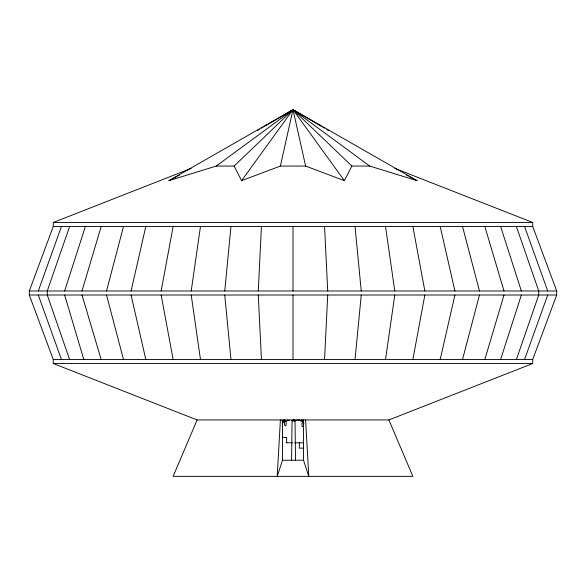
<?xml version="1.0" encoding="UTF-8"?>
<svg xmlns="http://www.w3.org/2000/svg" width="586" height="586" viewBox="0 0 586 586"><rect width="100%" height="100%" fill="white"/><g stroke="black" fill="none" stroke-linecap="round" stroke-linejoin="round"><path stroke-width="0.88" d="M291.586 460.244L292.07 420.155M293.535 419.686L293.491 421.151L291.345 420.58M258.287 290.986L261.437 226.504M324.563 359.496L327.713 295.014M280.379 419.942L277.222 476.359L282.481 460.244L282.481 420.206M302.361 420.037L303.255 422.169L301.907 423.378L302.054 426.593L303.306 426.403L303.57 425.29L303.423 419.481M285.082 420.228L284.972 421.73L287.052 420.975L287.821 420.001M224.753 290.986L230.957 226.504M355.043 359.496L361.247 295.014M282.481 421.297L284.584 420.016L284.408 425.048L285.778 425.802L286.32 423.553L286.063 422.132L284.584 420.016L281.881 420.587M191.219 290.986L200.471 226.504M385.529 359.496L394.781 295.014M161.15 290.986L173.134 226.504M412.866 359.496L424.85 295.014M298.867 419.649L298.721 420.308L299.732 420.206M234.122 166.058L241.615 180.664L280.379 166.058L293 109.641L417.056 180.664L369.729 166.058L351.878 166.058L293 109.641L168.944 180.664L216.271 166.058L234.122 166.058L293 109.641L321.296 126.283M131.081 290.986L145.804 226.504M440.196 359.496L454.919 295.014M106.535 290.986L123.485 226.504M462.515 359.496L479.465 295.014M81.989 290.986L101.173 226.504M484.827 359.496L504.011 295.014M64.628 290.986L85.388 226.504M500.612 359.496L521.372 295.014M69.609 226.504L47.268 290.986L47.268 295.014L69.609 359.496M516.391 359.496L538.732 295.014L538.732 290.986L516.391 226.504M38.288 290.986L61.442 226.504M524.558 359.496L547.712 295.014M394.847 168.394L532.725 222.475L532.725 226.504L556.7 290.986L556.7 295.014L532.725 359.496L532.725 363.525L388.892 419.942L197.108 419.942L53.275 363.525L53.275 359.496L29.3 295.014L29.3 290.986L53.275 226.504L53.275 222.475L191.153 168.394M197.108 419.942L173.134 476.359L412.866 476.359L388.892 419.942M280.379 166.058L305.621 166.058L344.385 180.664L351.878 166.058M294.604 421.268L294.289 419.854M282.701 423.385L284.584 420.016M241.615 180.664L293 109.641L369.729 166.058M216.271 166.058L293 109.641L344.385 180.664M257.628 130.451L259.202 129.521M261.561 128.136L263.136 127.213M264.704 126.283L293 109.641L305.621 166.058M297.432 419.891L294.546 421.129M168.944 180.664L176.188 176.906M177.792 176.071L179.404 175.236M288.341 420.543L289.535 420.25M53.275 222.475L532.725 222.475M53.275 226.504L532.725 226.504M29.3 290.986L556.7 290.986M29.3 295.014L556.7 295.014M53.275 359.496L532.725 359.496M53.275 363.525L532.725 363.525M282.335 437.405L286.686 437.405L286.686 442.782M286.136 442.782L292.546 442.782M294.802 442.782L303.519 442.782M303.665 448.151L299.314 448.151L299.314 442.782M282.335 460.244L303.724 460.244M292.685 420.184L294.699 420.572M303.892 423.561L303.255 422.169L299.82 420.396M406.596 175.236L408.208 176.071M409.812 176.906L417.056 180.664M322.864 127.213L324.439 128.136M326.798 129.521L328.372 130.451M301.541 420.03L303.255 422.169M524.558 226.504L547.712 290.986M38.288 295.014L61.442 359.496M500.612 226.504L521.372 290.986M484.827 226.504L504.011 290.986M81.989 295.014L101.173 359.496M64.628 295.014L83.813 359.496M462.515 226.504L479.465 290.986M106.535 295.014L123.485 359.496M440.196 226.504L454.919 290.986M131.081 295.014L145.804 359.496M412.866 226.504L424.85 290.986M161.15 295.014L173.134 359.496M385.529 226.504L394.781 290.986M191.219 295.014L200.471 359.496M355.043 226.504L361.247 290.986M224.753 295.014L230.957 359.496M305.621 419.942L308.778 476.359L303.519 460.244L303.519 420.206M324.563 226.504L327.713 290.986M258.287 295.014L261.437 359.496M295.022 420.155L295.505 460.244M293 226.504L293 290.986M293 295.014L293 359.496"/></g></svg>
